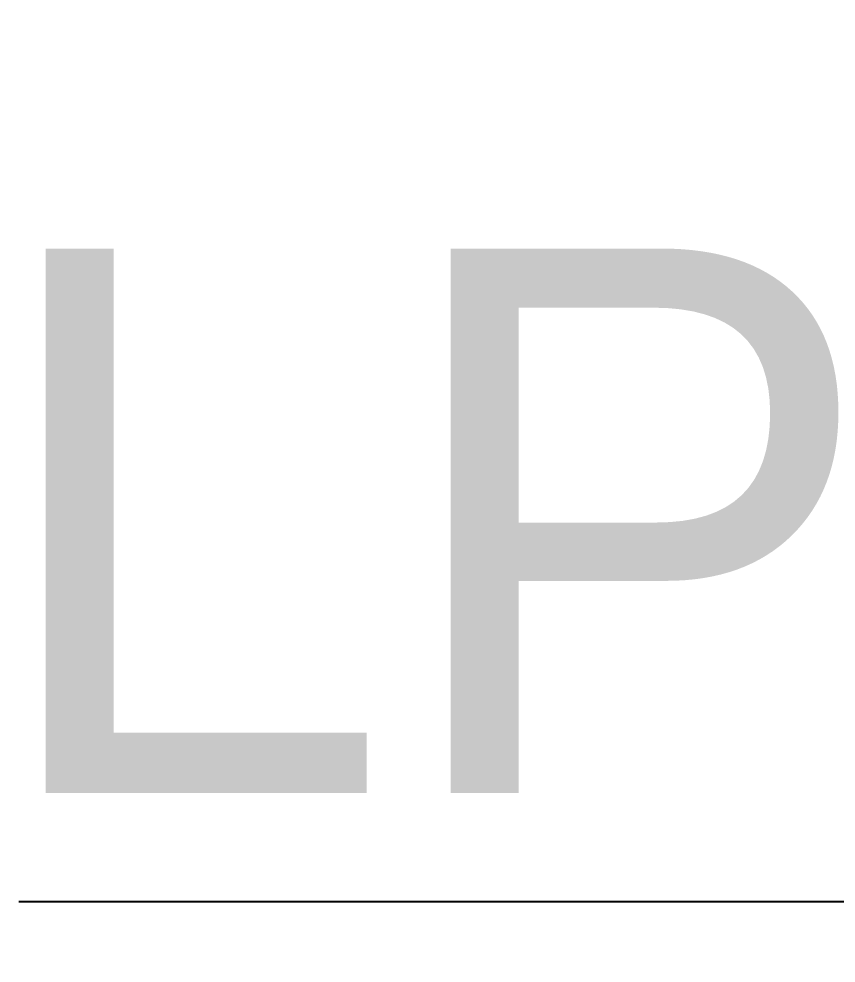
# Model space of a CAD drawing. Header units: metres. Extents: x 85953 to 212055, y -1481497 to -1363692.
# Drawn here: x 108784 to 109159.1, y -1385259.3 to -1384825.7 of the extents above; entities that cross this region are included whole.
import ezdxf
from ezdxf import colors
from ezdxf.entities.mleader import LeaderData, LeaderLine
from ezdxf.math import Vec2, Vec3

# ---------------------------------------------------------------- set-up
doc = ezdxf.new("R2010")
doc.units = ezdxf.units.M
doc.layers.add('E-POWR', color=7, linetype='Continuous', lineweight=9, true_color=0x487e3e)
doc.styles.get("Standard").update_dxf_attribs({"font": 'GOTHIC.TTF'})

msp = doc.modelspace()

# ---------------------------------------------------------------- leaders
at = {"layer": 'E-POWR'}
ml = msp.add_multileader_mtext('Standard', dxfattribs=at)
ml.set_content('LP-21', color=256)
ml.set_leader_properties()
ml.build(insert=Vec2(0, 0))
ml.multileader.update_dxf_attribs({"text_right_attachment_type": 6, "dogleg_length": 100, "arrow_head_size": 100})
ctx = ml.context
ctx.base_point, ctx.char_height, ctx.arrow_head_size, ctx.landing_gap_size, ctx.plane_origin = Vec3(108802.61, -1385056.15, -4.81), 250, 100, 100, Vec3(112112.15, -1385000.95, -4.81)
ctx.right_attachment, ctx.text_align_type = 6, 2
notes = []
notes.append((ctx, [(1, (1, 1, 0), (109860.94, -1385231.15, -4.81), (-1, 0), 100, [(0, [(110980.32, -1384825.69, -4.81)], 0, [])])]))
ctx.mtext.insert, ctx.mtext.width, ctx.mtext.alignment, ctx.mtext.flow_direction = Vec3(109660.94, -1384931.15, -4.81), 868.2618, 3, 5
for ctx, leaders in notes:
    for number, flags, end, landing, length, lines in leaders:
        leader = LeaderData()
        leader.index, (leader.has_last_leader_line, leader.has_dogleg_vector, leader.attachment_direction) = number, flags
        leader.last_leader_point, leader.dogleg_vector, leader.dogleg_length = Vec3(end), Vec3(landing), length
        for number, points, colour, breaks in lines:
            line = LeaderLine()
            line.index, line.vertices, line.color, line.breaks = number, Vec3.list(points), colors.encode_raw_color(colour), breaks
            leader.lines.append(line)
        ctx.leaders.append(leader)

doc.saveas('drawing.dxf')
